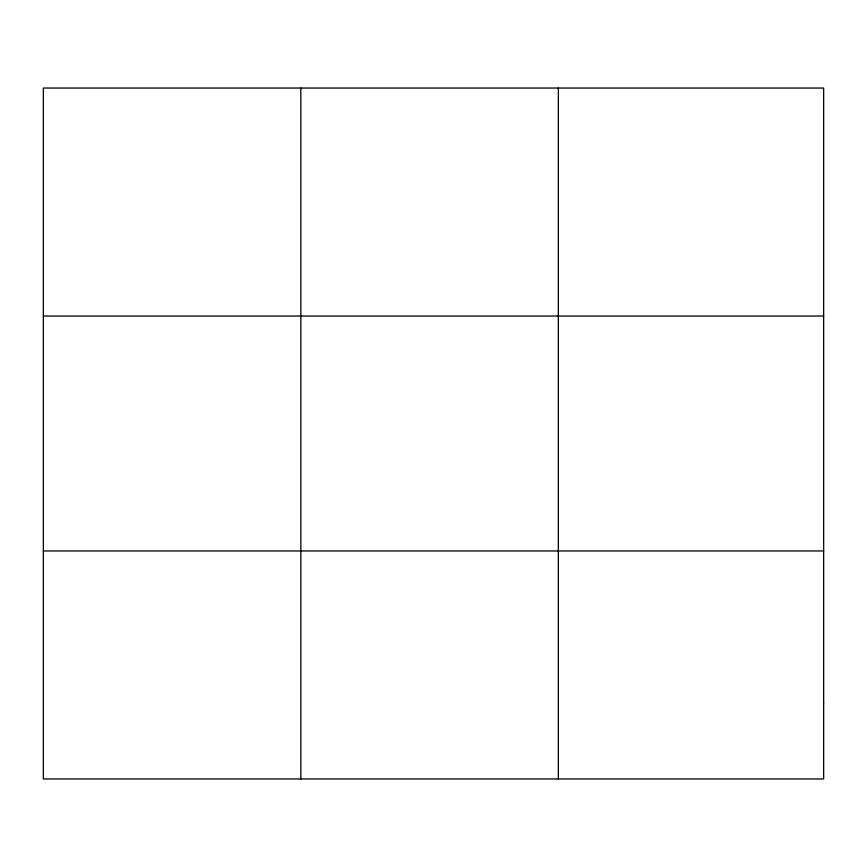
<?xml version="1.0" encoding="UTF-8"?>
<svg xmlns="http://www.w3.org/2000/svg" width="867" height="867" viewBox="0 0 867 867"><rect width="100%" height="100%" fill="white"/><g stroke="black" fill="none" stroke-linecap="round" stroke-linejoin="round"><path stroke-width="1.3" d="M300.849 88.044L300.849 778.956M558.348 88.044L558.348 778.956M43.35 316.043L823.65 316.043M43.35 550.957L823.65 550.957M823.65 702.953L823.65 778.956L43.35 778.956L43.35 88.044L823.65 88.044L823.65 702.953"/></g></svg>
